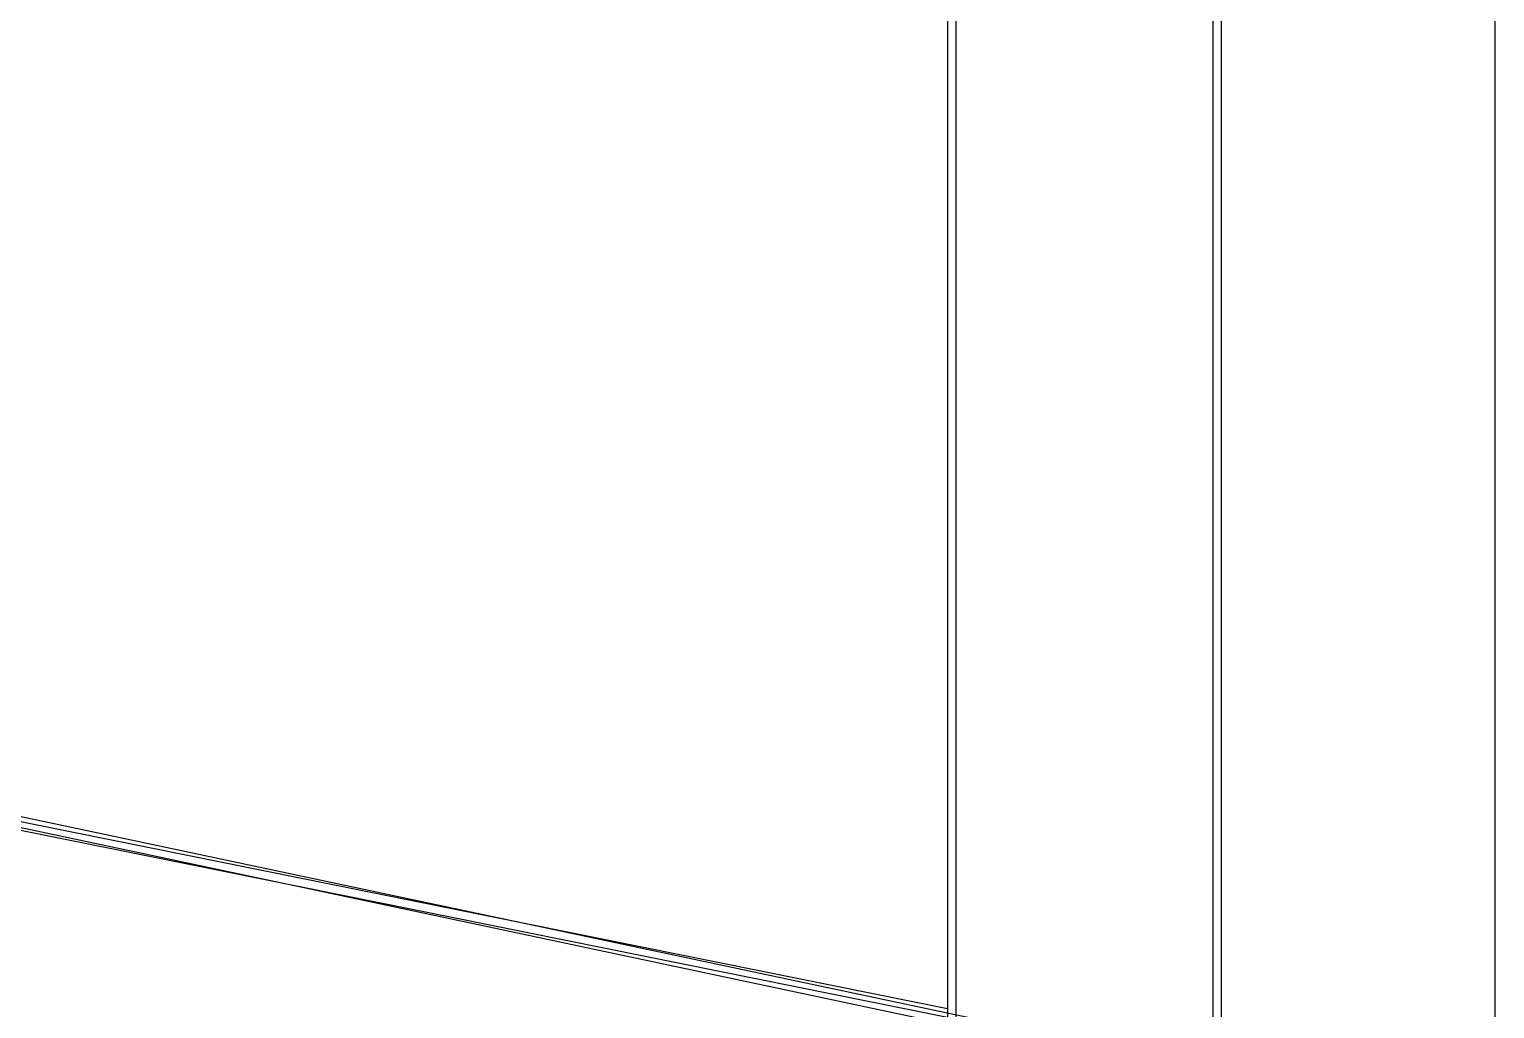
# Model space of a CAD drawing. Extents: x -3378 to 102197, y -3799 to 48702.
# Drawn here: x 90353 to 90754.4, y 23719.1 to 23987.4 of the extents above; entities that cross this region are included whole.
import ezdxf

# ---------------------------------------------------------------- set-up
doc = ezdxf.new("R2010")
doc.units = 0
doc.layers.add('GM_SECT_15', color=15, linetype='Continuous')
doc.layers.add('結構體 STRUCTURAL', color=154, linetype='Continuous')

msp = doc.modelspace()

# ---------------------------------------------------------------- linework, layer by layer
at = {"layer": 'GM_SECT_15'}
for p, q in [((90604.506, 24088.468, 0), (90604.506, 23648.468, 0)), ((90606.806, 24088.468, 0), (90606.806, 23648.468, 0)), ((90677.206, 24088.468, 0), (90677.206, 23648.468, 0)), ((90679.506, 24088.468, 0), (90679.506, 23648.468, 0)), ((90669.02, 23704.232, 0), (89037.649, 24049.845, 0)), ((90668.398, 23701.297, 0), (89037.027, 24046.91, 0)), ((89679.506, 23905.71, 0), (90604.506, 23719.104, 0)), ((89679.506, 23903.364, 0), (90604.506, 23716.758, 0))]:
    msp.add_line(p, q, dxfattribs=at)
at = {"layer": '結構體 STRUCTURAL'}
msp.add_line((90754.403, 33243.085, 0), (90754.403, 21180.095), dxfattribs=at)

doc.saveas('drawing.dxf')
